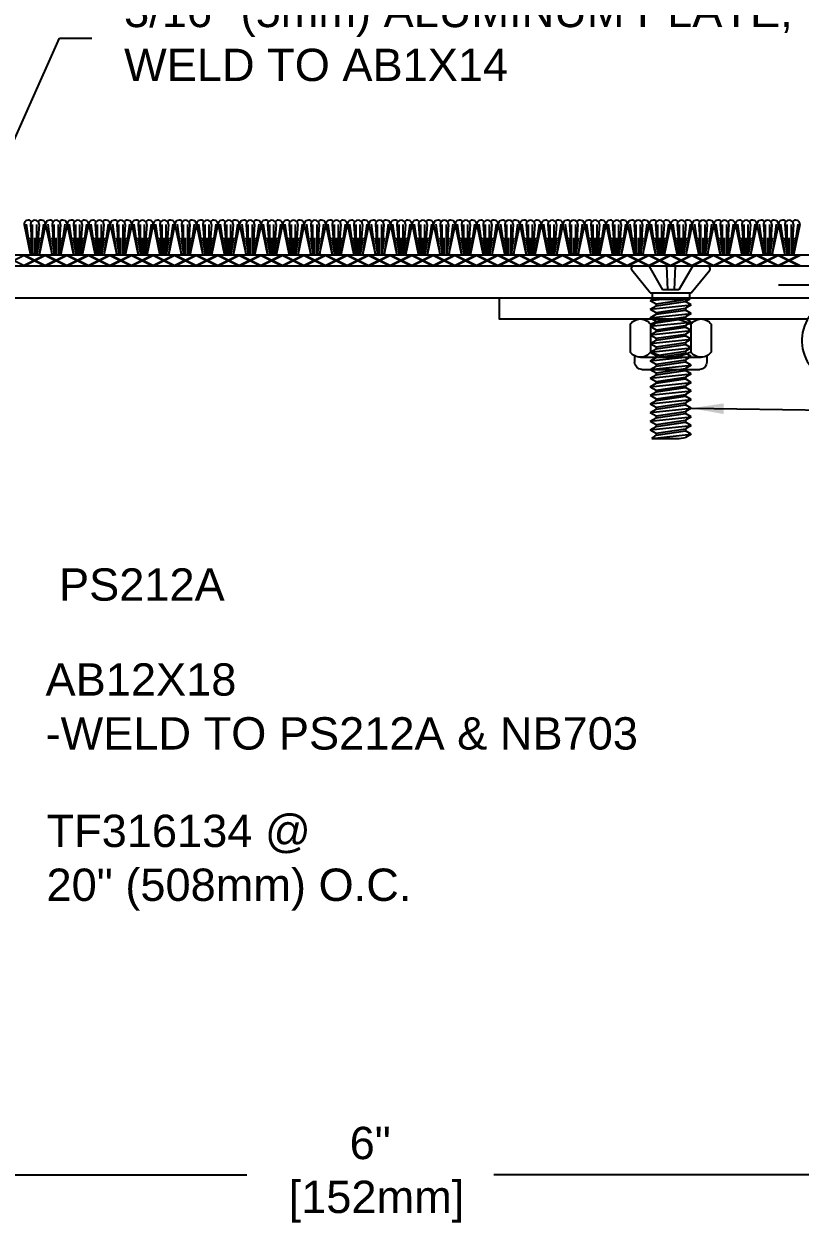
# Model space of a CAD drawing. Header units: inches. Extents: x -3.1 to 41.9, y -1.4 to 9.8.
# Drawn here: x 8.27 to 12.77, y -1.24 to 5.71 of the extents above; entities that cross this region are included whole.
import ezdxf

# ---------------------------------------------------------------- set-up
doc = ezdxf.new("R2010")
doc.units = ezdxf.units.IN
doc.header["$MEASUREMENT"] = 0
for name, color, linetype in [('Anchors', 4, 'Continuous'), ('Conditions', 1, 'Continuous'), ('Dimensions', 3, 'Continuous'), ('Metals', 7, 'Continuous'), ('Text', 2, 'Continuous')]:
    doc.layers.add(name, color=color, linetype=linetype)
doc.styles.add('ARIAL', font='arial.ttf')
doc.styles.get("Standard").update_dxf_attribs({"font": 'arial.ttf'})
doc.dimstyles.new('Arial', dxfattribs={"dimscale": 1.5, "dimtxt": 0.125, "dimasz": 0.125, "dimexe": 0.125, "dimexo": 0.125, "dimgap": 0.125, "dimtad": 0, "dimtih": 1, "dimtoh": 1, "dimdec": 4, "dimzin": 0, "dimdsep": 46, "dimlunit": 4, "dimtxsty": 'ARIAL', "dimcen": 0.125, "dimadec": 0, "dimazin": 0, "dimtfac": 1, "dimtdec": 4, "dimtofl": 0, "dimtmove": 0, "dimatfit": 3, "dimfxl": 0, "dimfrac": 2, "dimtolj": 1, "dimtzin": 0, "dimarcsym": 0})

# ---------------------------------------------------------------- blocks, each defined once
blk = doc.blocks.new('*D12')
at = {"layer": 'Defpoints', "color": 0}
for p in [(7.2656, 0), (13.2656, 0), (13.2656, -0.9653)]:
    blk.add_point(p, dxfattribs=at)
at = {"layer": 'Dimensions', "color": 0, "lineweight": -2}
for p, q in [((7.2656, -0.1875), (7.2656, -1.1528)), ((13.2656, -0.1875), (13.2656, -1.1528)), ((7.4531, -0.9653), (9.5568, -0.9653)), ((13.0781, -0.9653), (10.9888, -0.9653))]:
    blk.add_line(p, q, dxfattribs=at)
at = {"layer": 'Dimensions', "color": 0}
for points in [[(7.4531, -0.9341), (7.4531, -0.9966), (7.2656, -0.9653)], [(13.0781, -0.9341), (13.0781, -0.9966), (13.2656, -0.9653)]]:
    blk.add_solid(points, dxfattribs=at)
at = {"layer": 'Dimensions', "color": 0, "insert": (10.2728, -0.9653), "char_height": 0.1875, "attachment_point": 5, "style": 'ARIAL'}
blk.add_mtext('\\A1;6"\\P [152mm]', dxfattribs=at)
blk = doc.blocks.new('*D13')
at = {"layer": 'Defpoints', "color": 0}
for p in [(13.2656, 8.95), (2.6659, 4.4823), (13.2656, 4.4773)]:
    blk.add_point(p, dxfattribs=at)
at = {"layer": 'Dimensions', "color": 0, "lineweight": -2}
for p, q in [((2.6659, 4.6698), (2.6659, 9.1375)), ((13.2656, 4.6648), (13.2656, 9.1375)), ((2.8534, 8.95), (7.2409, 8.95)), ((13.0781, 8.95), (8.6907, 8.95))]:
    blk.add_line(p, q, dxfattribs=at)
at = {"layer": 'Dimensions', "color": 0}
for points in [[(2.8534, 8.9812), (2.8534, 8.9187), (2.6659, 8.95)], [(13.0781, 8.9812), (13.0781, 8.9187), (13.2656, 8.95)]]:
    blk.add_solid(points, dxfattribs=at)
at = {"layer": 'Dimensions', "color": 0, "insert": (7.9658, 8.95), "char_height": 0.1875, "attachment_point": 5, "style": 'ARIAL'}
blk.add_mtext('\\A1;10 5/8"\\P [269mm]', dxfattribs=at)
blk = doc.blocks.new('*D17')
at = {"layer": 'Defpoints', "color": 0}
for p in [(3.4118, 7.9042), (3.4118, 4.4773), (13.2656, 4.4773)]:
    blk.add_point(p, dxfattribs=at)
at = {"layer": 'Dimensions', "color": 0, "lineweight": -2}
for p, q in [((3.4118, 4.6648), (3.4118, 8.0917)), ((13.2656, 4.6648), (13.2656, 8.0917)), ((3.5993, 7.9042), (7.6139, 7.9042)), ((13.0781, 7.9042), (9.0636, 7.9042))]:
    blk.add_line(p, q, dxfattribs=at)
at = {"layer": 'Dimensions', "color": 0}
for points in [[(3.5993, 7.9355), (3.5993, 7.873), (3.4118, 7.9042)], [(13.0781, 7.9355), (13.0781, 7.873), (13.2656, 7.9042)]]:
    blk.add_solid(points, dxfattribs=at)
at = {"layer": 'Dimensions', "color": 0, "insert": (8.3387, 7.9042), "char_height": 0.1875, "attachment_point": 5, "style": 'ARIAL'}
blk.add_mtext('\\A1;9 7/8"\\P [250mm]', dxfattribs=at)
blk = doc.blocks.new('MCH141202')
blk.add_line((0.2275, 0.091), (0.1161, 0.0464))
for points in [[(0, 0.125), (2, 0.125), (2, 0.245), (0, 0.245)], [(-0.245, 0), (-0.245, -2), (-0.125, -2), (-0.125, -0.2107)]]:
    blk.add_lwpolyline(points)
blk.add_circle((0, 0), 0.125)
blk.add_arc((0, 0), 0.245, 90, 21.79782)
at = {"flags": 3}
for tag, p in [('MANUFACTURER', (0.09, -0.6411)), ('OPENWIDTH', (0.09, -0.9744)), ('LENGTH', (0.09, -1.3077)), ('FINISH', (0.09, -1.6411)), ('GUDENP/N', (0.09, -1.9744))]:
    blk.add_attdef(tag, p, '', height=0.2, dxfattribs=at)
blk = doc.blocks.new('F141S')
for p, q in [((-0.214, 0), (0.214, 0)), ((-0.1275, 0), (-0.0475, -0.1375)), ((-0.0247, 0), (-0.0198, -0.1375)), ((0.0247, 0), (0.0198, -0.1375)), ((0.1275, 0), (0.0475, -0.1375)), ((-0.119, -0.1554), (-0.2257, -0.0244)), ((0.119, -0.1554), (0.2257, -0.0244)), ((0.0475, -0.1375), (-0.0475, -0.1375)), ((-0.119, -0.1554), (0.119, -0.1554)), ((-0.119, -0.2), (-0.108, -0.1946)), ((-0.119, -0.2), (-0.0679, -0.1946)), ((-0.119, -0.2), (-0.085, -0.2196)), ((-0.108, -0.1554), (-0.108, -0.1946)), ((0.108, -0.1946), (-0.108, -0.1946)), ((-0.085, -0.2196), (0.085, -0.1946)), ((-0.085, -0.2304), (0.085, -0.2054)), ((0.108, -0.1946), (0.085, -0.2054)), ((0.119, -0.225), (0.085, -0.2054)), ((0.108, -0.1554), (0.108, -0.1946)), ((-0.119, -0.25), (0.119, -0.225)), ((-0.119, -0.25), (-0.085, -0.2304)), ((-0.119, -0.25), (-0.085, -0.2696)), ((-0.119, -0.3), (0.119, -0.275)), ((-0.085, -0.2196), (-0.085, -0.2304)), ((-0.085, -0.2696), (0.085, -0.2446)), ((-0.085, -0.2804), (0.085, -0.2554)), ((-0.085, -0.2696), (-0.085, -0.2804)), ((0.119, -0.225), (0.085, -0.2446)), ((0.085, -0.2446), (0.085, -0.2554)), ((0.119, -0.275), (0.085, -0.2554)), ((0.119, -0.275), (0.085, -0.2946)), ((-0.119, -0.3), (-0.085, -0.2804)), ((-0.119, -0.3), (-0.085, -0.3196)), ((-0.119, -0.35), (0.119, -0.325)), ((-0.119, -0.35), (-0.085, -0.3304)), ((-0.085, -0.3196), (0.085, -0.2946)), ((-0.085, -0.3304), (0.085, -0.3054)), ((-0.085, -0.3196), (-0.085, -0.3304)), ((-0.085, -0.3696), (0.085, -0.3446)), ((0.085, -0.2946), (0.085, -0.3054)), ((0.119, -0.325), (0.085, -0.3054)), ((0.119, -0.325), (0.085, -0.3446)), ((0.085, -0.3446), (0.085, -0.3554)), ((-0.119, -0.35), (-0.085, -0.3696)), ((-0.119, -0.4), (0.119, -0.375)), ((-0.119, -0.4), (-0.085, -0.3804)), ((-0.119, -0.4), (-0.085, -0.4196)), ((-0.085, -0.3804), (0.085, -0.3554)), ((-0.085, -0.3696), (-0.085, -0.3804)), ((-0.085, -0.4196), (0.085, -0.3946)), ((-0.085, -0.4304), (0.085, -0.4054)), ((0.119, -0.375), (0.085, -0.3554)), ((0.119, -0.375), (0.085, -0.3946)), ((0.085, -0.3946), (0.085, -0.4054)), ((0.119, -0.425), (0.085, -0.4054)), ((-0.119, -0.45), (0.119, -0.425)), ((-0.119, -0.45), (-0.085, -0.4304)), ((-0.119, -0.45), (-0.085, -0.4696)), ((-0.119, -0.5), (0.119, -0.475)), ((-0.119, -0.5), (-0.085, -0.4804)), ((-0.085, -0.4196), (-0.085, -0.4304)), ((-0.085, -0.4696), (0.085, -0.4446)), ((-0.085, -0.4804), (0.085, -0.4554)), ((-0.085, -0.4696), (-0.085, -0.4804)), ((0.119, -0.425), (0.085, -0.4446)), ((0.085, -0.4446), (0.085, -0.4554)), ((0.119, -0.475), (0.085, -0.4554)), ((0.119, -0.475), (0.085, -0.4946)), ((-0.119, -0.5), (-0.085, -0.5196)), ((-0.119, -0.55), (0.119, -0.525)), ((-0.119, -0.55), (-0.085, -0.5304)), ((-0.119, -0.55), (-0.085, -0.5696)), ((-0.085, -0.5196), (0.085, -0.4946)), ((-0.085, -0.5304), (0.085, -0.5054)), ((-0.085, -0.5196), (-0.085, -0.5304)), ((-0.085, -0.5696), (0.085, -0.5446)), ((-0.085, -0.5804), (0.085, -0.5554)), ((0.085, -0.4946), (0.085, -0.5054)), ((0.119, -0.525), (0.085, -0.5054)), ((0.119, -0.525), (0.085, -0.5446)), ((0.085, -0.5446), (0.085, -0.5554)), ((0.119, -0.575), (0.085, -0.5554)), ((-0.119, -0.6), (0.119, -0.575)), ((-0.119, -0.6), (-0.085, -0.5804)), ((-0.119, -0.6), (-0.085, -0.6196)), ((-0.119, -0.65), (0.119, -0.625)), ((-0.085, -0.5696), (-0.085, -0.5804)), ((-0.085, -0.6196), (0.085, -0.5946)), ((-0.085, -0.6304), (0.085, -0.6054)), ((-0.085, -0.6196), (-0.085, -0.6304)), ((0.119, -0.575), (0.085, -0.5946)), ((0.085, -0.5946), (0.085, -0.6054)), ((0.119, -0.625), (0.085, -0.6054)), ((0.119, -0.625), (0.085, -0.6446)), ((-0.119, -0.65), (-0.085, -0.6304)), ((-0.119, -0.65), (-0.085, -0.6696)), ((-0.119, -0.7), (0.119, -0.675)), ((-0.119, -0.7), (-0.085, -0.6804)), ((-0.085, -0.6696), (0.085, -0.6446)), ((-0.085, -0.6804), (0.085, -0.6554)), ((-0.085, -0.6696), (-0.085, -0.6804)), ((-0.085, -0.7196), (0.085, -0.6946)), ((0.085, -0.6446), (0.085, -0.6554)), ((0.119, -0.675), (0.085, -0.6554)), ((0.119, -0.675), (0.085, -0.6946)), ((0.085, -0.6946), (0.085, -0.7054)), ((-0.119, -0.7), (-0.085, -0.7196)), ((-0.119, -0.75), (0.119, -0.725)), ((-0.119, -0.75), (-0.085, -0.7304)), ((-0.119, -0.75), (-0.085, -0.7696)), ((-0.085, -0.7304), (0.085, -0.7054)), ((-0.085, -0.7196), (-0.085, -0.7304)), ((-0.085, -0.7696), (0.085, -0.7446)), ((-0.085, -0.7804), (0.085, -0.7554)), ((0.119, -0.725), (0.085, -0.7054)), ((0.119, -0.725), (0.085, -0.7446)), ((0.085, -0.7446), (0.085, -0.7554)), ((0.119, -0.775), (0.085, -0.7554)), ((-0.119, -0.8), (0.119, -0.775)), ((-0.119, -0.8), (-0.085, -0.7804)), ((-0.119, -0.8), (-0.085, -0.8196)), ((-0.119, -0.85), (0.119, -0.825)), ((-0.119, -0.85), (-0.085, -0.8304)), ((-0.085, -0.7696), (-0.085, -0.7804)), ((-0.085, -0.8196), (0.085, -0.7946)), ((-0.085, -0.8304), (0.085, -0.8054)), ((-0.085, -0.8196), (-0.085, -0.8304)), ((0.119, -0.775), (0.085, -0.7946)), ((0.085, -0.7946), (0.085, -0.8054)), ((0.119, -0.825), (0.085, -0.8054)), ((0.119, -0.825), (0.085, -0.8446)), ((-0.119, -0.85), (-0.085, -0.8696)), ((-0.119, -0.9), (0.119, -0.875)), ((-0.119, -0.9), (-0.085, -0.8804)), ((-0.119, -0.9), (-0.085, -0.9196)), ((-0.085, -0.8696), (0.085, -0.8446)), ((-0.085, -0.8804), (0.085, -0.8554)), ((-0.085, -0.8696), (-0.085, -0.8804)), ((-0.085, -0.9196), (0.085, -0.8946)), ((0.085, -0.8446), (0.085, -0.8554)), ((0.119, -0.875), (0.085, -0.8554)), ((0.119, -0.875), (0.085, -0.8946)), ((0.085, -0.8946), (0.085, -0.9054)), ((-0.119, -0.95), (0.119, -0.925)), ((-0.119, -0.95), (-0.085, -0.9304)), ((-0.119, -0.95), (-0.085, -0.9696)), ((-0.085, -0.9304), (0.085, -0.9054)), ((-0.085, -0.9196), (-0.085, -0.9304)), ((-0.085, -0.9696), (0.085, -0.9446)), ((-0.085, -0.9804), (0.085, -0.9554)), ((-0.085, -0.9696), (-0.085, -0.9804)), ((0.119, -0.925), (0.085, -0.9054)), ((0.119, -0.925), (0.085, -0.9446)), ((0.085, -0.9446), (0.085, -0.9554)), ((0.119, -0.975), (0.085, -0.9554)), ((-0.1099, -1), (0.119, -0.975)), ((-0.1099, -1), (-0.085, -0.9804)), ((-0.1099, -1), (0.0485, -1)), ((0.0485, -1), (0.085, -0.9946)), ((0.119, -0.975), (0.085, -0.9946))]:
    blk.add_line(p, q)
for centre, start, end in [((-0.214, -0.015), 90, 219.03203), ((0.214, -0.015), 320.96797, 90)]:
    blk.add_arc(centre, 0.015, start, end)
blk = doc.blocks.new('HLN14S')
for p, q in [((-0.1678, 0.292), (0.1678, 0.292)), ((-0.2096, 0.2133), (-0.2096, 0.2502)), ((-0.1759, 0.2217), (0.1759, 0.2217)), ((0.2096, 0.2133), (0.2096, 0.2502)), ((-0.2345, 0.03), (-0.2345, 0.1917)), ((-0.1173, 0.03), (-0.1173, 0.1917)), ((0.1172, 0.03), (0.1172, 0.1917)), ((0.2345, 0.03), (0.2345, 0.1917)), ((-0.1759, 0), (0.1759, 0))]:
    blk.add_line(p, q)
for centre, radius, start, end in [((-0.1678, 0.2502), 0.0418, 90, 180), ((0.1678, 0.2502), 0.0418, 0, 90), ((-0.1759, 0.1494), 0.0723, 35.77511, 144.22489), ((0, -0.0223), 0.244, 61.28133, 118.71867), ((0.1759, 0.1494), 0.0723, 35.77511, 144.22489), ((-0.1759, 0.0723), 0.0723, 215.77511, 324.22489), ((0, 0.244), 0.244, 241.28133, 298.71867), ((0.1759, 0.0723), 0.0723, 215.77511, 324.22489)]:
    blk.add_arc(centre, radius, start, end)
blk = doc.blocks.new('*U32')
for p, q in [((9, 0.0625), (0, 0.0625)), ((0, 0), (9, 0)), ((4, 0.0603), (3.942, 0.0312)), ((3.942, 0.0312), (4, 0.0022)), ((4, 0.0603), (4.058, 0.0312)), ((4.058, 0.0312), (4, 0.0022)), ((4.0045, 0.0625), (4.0625, 0.0335)), ((4.0625, 0.029), (4.0045, 0)), ((4.1205, 0.0625), (4.0625, 0.0335)), ((4.0625, 0.029), (4.1205, 0)), ((4.125, 0.0603), (4.067, 0.0312)), ((4.067, 0.0312), (4.125, 0.0022)), ((4.125, 0.0603), (4.183, 0.0312)), ((4.183, 0.0312), (4.125, 0.0022)), ((4.1295, 0.0625), (4.1875, 0.0335)), ((4.1875, 0.029), (4.1295, 0)), ((4.2455, 0.0625), (4.1875, 0.0335)), ((4.1875, 0.029), (4.2455, 0)), ((4.25, 0.0603), (4.192, 0.0312)), ((4.192, 0.0312), (4.25, 0.0022)), ((4.25, 0.0603), (4.308, 0.0312)), ((4.308, 0.0312), (4.25, 0.0022)), ((4.2545, 0.0625), (4.3125, 0.0335)), ((4.3125, 0.029), (4.2545, 0)), ((4.3705, 0.0625), (4.3125, 0.0335)), ((4.3125, 0.029), (4.3705, 0)), ((4.375, 0.0603), (4.317, 0.0312)), ((4.317, 0.0312), (4.375, 0.0022)), ((4.375, 0.0603), (4.433, 0.0312)), ((4.433, 0.0312), (4.375, 0.0022)), ((4.3795, 0.0625), (4.4375, 0.0335)), ((4.4375, 0.029), (4.3795, 0)), ((4.4955, 0.0625), (4.4375, 0.0335)), ((4.4375, 0.029), (4.4955, 0)), ((4.5, 0.0603), (4.442, 0.0312)), ((4.442, 0.0312), (4.5, 0.0022)), ((4.5, 0.0603), (4.558, 0.0312)), ((4.558, 0.0312), (4.5, 0.0022)), ((4.5045, 0.0625), (4.5625, 0.0335)), ((4.5625, 0.029), (4.5045, 0)), ((4.6205, 0.0625), (4.5625, 0.0335)), ((4.5625, 0.029), (4.6205, 0)), ((4.625, 0.0603), (4.567, 0.0312)), ((4.567, 0.0312), (4.625, 0.0022)), ((4.625, 0.0603), (4.683, 0.0312)), ((4.683, 0.0312), (4.625, 0.0022)), ((4.6295, 0.0625), (4.6875, 0.0335)), ((4.6875, 0.029), (4.6295, 0)), ((4.7455, 0.0625), (4.6875, 0.0335)), ((4.6875, 0.029), (4.7455, 0)), ((4.75, 0.0603), (4.692, 0.0312)), ((4.692, 0.0312), (4.75, 0.0022)), ((4.75, 0.0603), (4.808, 0.0312)), ((4.808, 0.0312), (4.75, 0.0022)), ((4.7545, 0.0625), (4.8125, 0.0335)), ((4.8125, 0.029), (4.7545, 0)), ((4.8705, 0.0625), (4.8125, 0.0335)), ((4.8125, 0.029), (4.8705, 0)), ((4.875, 0.0603), (4.817, 0.0312)), ((4.817, 0.0312), (4.875, 0.0022)), ((4.875, 0.0603), (4.933, 0.0312)), ((4.933, 0.0312), (4.875, 0.0022)), ((4.8795, 0.0625), (4.9375, 0.0335)), ((4.9375, 0.029), (4.8795, 0)), ((4.9955, 0.0625), (4.9375, 0.0335)), ((4.9375, 0.029), (4.9955, 0)), ((5, 0.0603), (4.942, 0.0312)), ((4.942, 0.0312), (5, 0.0022)), ((5, 0.0603), (5.058, 0.0312)), ((5.058, 0.0312), (5, 0.0022)), ((5.0045, 0.0625), (5.0625, 0.0335)), ((5.0625, 0.029), (5.0045, 0)), ((5.1205, 0.0625), (5.0625, 0.0335)), ((5.0625, 0.029), (5.1205, 0)), ((5.125, 0.0603), (5.067, 0.0312)), ((5.067, 0.0312), (5.125, 0.0022)), ((5.125, 0.0603), (5.183, 0.0312)), ((5.183, 0.0312), (5.125, 0.0022)), ((5.1295, 0.0625), (5.1875, 0.0335)), ((5.1875, 0.029), (5.1295, 0)), ((5.2455, 0.0625), (5.1875, 0.0335)), ((5.1875, 0.029), (5.2455, 0)), ((5.25, 0.0603), (5.192, 0.0312)), ((5.192, 0.0312), (5.25, 0.0022)), ((5.25, 0.0603), (5.308, 0.0312)), ((5.308, 0.0312), (5.25, 0.0022)), ((5.2545, 0.0625), (5.3125, 0.0335)), ((5.3125, 0.029), (5.2545, 0)), ((5.3705, 0.0625), (5.3125, 0.0335)), ((5.3125, 0.029), (5.3705, 0)), ((5.375, 0.0603), (5.317, 0.0312)), ((5.317, 0.0312), (5.375, 0.0022)), ((5.375, 0.0603), (5.433, 0.0312)), ((5.433, 0.0312), (5.375, 0.0022)), ((5.3795, 0.0625), (5.4375, 0.0335)), ((5.4375, 0.029), (5.3795, 0)), ((5.4955, 0.0625), (5.4375, 0.0335)), ((5.4375, 0.029), (5.4955, 0)), ((5.5, 0.0603), (5.442, 0.0312)), ((5.442, 0.0312), (5.5, 0.0022)), ((5.5, 0.0603), (5.558, 0.0312)), ((5.558, 0.0312), (5.5, 0.0022)), ((5.5045, 0.0625), (5.5625, 0.0335)), ((5.5625, 0.029), (5.5045, 0)), ((5.6205, 0.0625), (5.5625, 0.0335)), ((5.5625, 0.029), (5.6205, 0)), ((5.625, 0.0603), (5.567, 0.0312)), ((5.567, 0.0312), (5.625, 0.0022)), ((5.625, 0.0603), (5.683, 0.0312)), ((5.683, 0.0312), (5.625, 0.0022)), ((5.6295, 0.0625), (5.6875, 0.0335)), ((5.6875, 0.029), (5.6295, 0)), ((5.7455, 0.0625), (5.6875, 0.0335)), ((5.6875, 0.029), (5.7455, 0)), ((5.75, 0.0603), (5.692, 0.0312)), ((5.692, 0.0312), (5.75, 0.0022)), ((5.75, 0.0603), (5.808, 0.0312)), ((5.808, 0.0312), (5.75, 0.0022)), ((5.7545, 0.0625), (5.8125, 0.0335)), ((5.8125, 0.029), (5.7545, 0)), ((5.8705, 0.0625), (5.8125, 0.0335)), ((5.8125, 0.029), (5.8705, 0)), ((5.875, 0.0603), (5.817, 0.0312)), ((5.817, 0.0312), (5.875, 0.0022)), ((5.875, 0.0603), (5.933, 0.0312)), ((5.933, 0.0312), (5.875, 0.0022)), ((5.8795, 0.0625), (5.9375, 0.0335)), ((5.9375, 0.029), (5.8795, 0)), ((5.9955, 0.0625), (5.9375, 0.0335)), ((5.9375, 0.029), (5.9955, 0)), ((6, 0.0603), (5.942, 0.0312)), ((5.942, 0.0312), (6, 0.0022)), ((6, 0.0603), (6.058, 0.0312)), ((6.058, 0.0312), (6, 0.0022)), ((6.0045, 0.0625), (6.0625, 0.0335)), ((6.0625, 0.029), (6.0045, 0)), ((6.1205, 0.0625), (6.0625, 0.0335)), ((6.0625, 0.029), (6.1205, 0)), ((6.125, 0.0603), (6.067, 0.0312)), ((6.067, 0.0312), (6.125, 0.0022)), ((6.125, 0.0603), (6.183, 0.0312)), ((6.183, 0.0312), (6.125, 0.0022)), ((6.1295, 0.0625), (6.1875, 0.0335)), ((6.1875, 0.029), (6.1295, 0)), ((6.2455, 0.0625), (6.1875, 0.0335)), ((6.1875, 0.029), (6.2455, 0)), ((6.25, 0.0603), (6.192, 0.0312)), ((6.192, 0.0312), (6.25, 0.0022)), ((6.25, 0.0603), (6.308, 0.0312)), ((6.308, 0.0312), (6.25, 0.0022)), ((6.2545, 0.0625), (6.3125, 0.0335)), ((6.3125, 0.029), (6.2545, 0)), ((6.3705, 0.0625), (6.3125, 0.0335)), ((6.3125, 0.029), (6.3705, 0)), ((6.375, 0.0603), (6.317, 0.0312)), ((6.317, 0.0312), (6.375, 0.0022)), ((6.375, 0.0603), (6.433, 0.0312)), ((6.433, 0.0312), (6.375, 0.0022)), ((6.3795, 0.0625), (6.4375, 0.0335)), ((6.4375, 0.029), (6.3795, 0)), ((6.4955, 0.0625), (6.4375, 0.0335)), ((6.4375, 0.029), (6.4955, 0)), ((6.5, 0.0603), (6.442, 0.0312)), ((6.442, 0.0312), (6.5, 0.0022)), ((6.5, 0.0603), (6.558, 0.0312)), ((6.558, 0.0312), (6.5, 0.0022)), ((6.5045, 0.0625), (6.5625, 0.0335)), ((6.5625, 0.029), (6.5045, 0)), ((6.6205, 0.0625), (6.5625, 0.0335)), ((6.5625, 0.029), (6.6205, 0)), ((6.625, 0.0603), (6.567, 0.0312)), ((6.567, 0.0312), (6.625, 0.0022)), ((6.625, 0.0603), (6.683, 0.0312)), ((6.683, 0.0312), (6.625, 0.0022)), ((6.6295, 0.0625), (6.6875, 0.0335)), ((6.6875, 0.029), (6.6295, 0)), ((6.7455, 0.0625), (6.6875, 0.0335)), ((6.6875, 0.029), (6.7455, 0)), ((6.75, 0.0603), (6.692, 0.0312)), ((6.692, 0.0312), (6.75, 0.0022)), ((6.75, 0.0603), (6.808, 0.0312)), ((6.808, 0.0312), (6.75, 0.0022)), ((6.7545, 0.0625), (6.8125, 0.0335)), ((6.8125, 0.029), (6.7545, 0)), ((6.8705, 0.0625), (6.8125, 0.0335)), ((6.8125, 0.029), (6.8705, 0)), ((6.875, 0.0603), (6.817, 0.0312)), ((6.817, 0.0312), (6.875, 0.0022)), ((6.875, 0.0603), (6.933, 0.0312)), ((6.933, 0.0312), (6.875, 0.0022)), ((6.8795, 0.0625), (6.9375, 0.0335)), ((6.9375, 0.029), (6.8795, 0)), ((6.9955, 0.0625), (6.9375, 0.0335)), ((6.9375, 0.029), (6.9955, 0)), ((7, 0.0603), (6.942, 0.0312)), ((6.942, 0.0312), (7, 0.0022)), ((7, 0.0603), (7.058, 0.0312)), ((7.058, 0.0312), (7, 0.0022)), ((7.0045, 0.0625), (7.0625, 0.0335)), ((7.0625, 0.029), (7.0045, 0)), ((7.1205, 0.0625), (7.0625, 0.0335)), ((7.0625, 0.029), (7.1205, 0)), ((7.125, 0.0603), (7.067, 0.0312)), ((7.067, 0.0312), (7.125, 0.0022)), ((7.125, 0.0603), (7.183, 0.0312)), ((7.183, 0.0312), (7.125, 0.0022)), ((7.1295, 0.0625), (7.1875, 0.0335)), ((7.1875, 0.029), (7.1295, 0)), ((7.2455, 0.0625), (7.1875, 0.0335)), ((7.1875, 0.029), (7.2455, 0)), ((7.25, 0.0603), (7.192, 0.0312)), ((7.192, 0.0312), (7.25, 0.0022)), ((7.25, 0.0603), (7.308, 0.0312)), ((7.308, 0.0312), (7.25, 0.0022)), ((7.2545, 0.0625), (7.3125, 0.0335)), ((7.3125, 0.029), (7.2545, 0)), ((7.3705, 0.0625), (7.3125, 0.0335)), ((7.3125, 0.029), (7.3705, 0)), ((7.375, 0.0603), (7.317, 0.0312)), ((7.317, 0.0312), (7.375, 0.0022)), ((7.375, 0.0603), (7.433, 0.0312)), ((7.433, 0.0312), (7.375, 0.0022)), ((7.3795, 0.0625), (7.4375, 0.0335)), ((7.4375, 0.029), (7.3795, 0)), ((7.4955, 0.0625), (7.4375, 0.0335)), ((7.4375, 0.029), (7.4955, 0)), ((7.5, 0.0603), (7.442, 0.0312)), ((7.442, 0.0312), (7.5, 0.0022)), ((7.5, 0.0603), (7.558, 0.0312)), ((7.558, 0.0312), (7.5, 0.0022)), ((7.5045, 0.0625), (7.5625, 0.0335)), ((7.5625, 0.029), (7.5045, 0)), ((7.6205, 0.0625), (7.5625, 0.0335)), ((7.5625, 0.029), (7.6205, 0)), ((7.625, 0.0603), (7.567, 0.0312)), ((7.567, 0.0312), (7.625, 0.0022)), ((7.625, 0.0603), (7.683, 0.0312)), ((7.683, 0.0312), (7.625, 0.0022)), ((7.6295, 0.0625), (7.6875, 0.0335)), ((7.6875, 0.029), (7.6295, 0)), ((7.7455, 0.0625), (7.6875, 0.0335)), ((7.6875, 0.029), (7.7455, 0)), ((7.75, 0.0603), (7.692, 0.0312)), ((7.692, 0.0312), (7.75, 0.0022)), ((7.75, 0.0603), (7.808, 0.0312)), ((7.808, 0.0312), (7.75, 0.0022)), ((7.7545, 0.0625), (7.8125, 0.0335)), ((7.8125, 0.029), (7.7545, 0)), ((7.8705, 0.0625), (7.8125, 0.0335)), ((7.8125, 0.029), (7.8705, 0)), ((7.875, 0.0603), (7.817, 0.0312)), ((7.817, 0.0312), (7.875, 0.0022)), ((7.875, 0.0603), (7.933, 0.0312)), ((7.933, 0.0312), (7.875, 0.0022)), ((7.8795, 0.0625), (7.9375, 0.0335)), ((7.9375, 0.029), (7.8795, 0)), ((7.9955, 0.0625), (7.9375, 0.0335)), ((7.9375, 0.029), (7.9955, 0)), ((8, 0.0603), (7.942, 0.0312)), ((7.942, 0.0312), (8, 0.0022)), ((8, 0.0603), (8.058, 0.0312)), ((8.058, 0.0312), (8, 0.0022)), ((8.0045, 0.0625), (8.0625, 0.0335)), ((8.0625, 0.029), (8.0045, 0)), ((8.1205, 0.0625), (8.0625, 0.0335)), ((8.0625, 0.029), (8.1205, 0)), ((8.125, 0.0603), (8.067, 0.0312)), ((8.067, 0.0312), (8.125, 0.0022)), ((8.125, 0.0603), (8.183, 0.0312)), ((8.183, 0.0312), (8.125, 0.0022)), ((8.1295, 0.0625), (8.1875, 0.0335)), ((8.1875, 0.029), (8.1295, 0)), ((8.2455, 0.0625), (8.1875, 0.0335)), ((8.1875, 0.029), (8.2455, 0)), ((8.25, 0.0603), (8.192, 0.0312)), ((8.192, 0.0312), (8.25, 0.0022)), ((8.25, 0.0603), (8.308, 0.0312)), ((8.308, 0.0312), (8.25, 0.0022)), ((8.2545, 0.0625), (8.3125, 0.0335)), ((8.3125, 0.029), (8.2545, 0)), ((8.3705, 0.0625), (8.3125, 0.0335)), ((8.3125, 0.029), (8.3705, 0)), ((8.375, 0.0603), (8.317, 0.0312)), ((8.317, 0.0312), (8.375, 0.0022)), ((8.375, 0.0603), (8.433, 0.0312)), ((8.433, 0.0312), (8.375, 0.0022)), ((8.3795, 0.0625), (8.4375, 0.0335)), ((8.4375, 0.029), (8.3795, 0)), ((8.4955, 0.0625), (8.4375, 0.0335)), ((8.4375, 0.029), (8.4955, 0)), ((8.5, 0.0603), (8.442, 0.0312)), ((8.442, 0.0312), (8.5, 0.0022))]:
    blk.add_line(p, q)
for points in [[(3.9999, 0.2412), (4.0373, 0.0625)], [(4.0119, 0.243), (4.0369, 0.0642)], [(4.0374, 0.2412), (4.0499, 0.0625)], [(4.0499, 0.0625), (4.0499, 0.2412)], [(4.0742, 0.0625), (4.0742, 0.2412)], [(4.0867, 0.2412), (4.0742, 0.0625)], [(4.1242, 0.2412), (4.0868, 0.0625)], [(4.1122, 0.243), (4.0872, 0.0642)], [(4.1249, 0.2412), (4.1623, 0.0625)], [(4.1369, 0.243), (4.1619, 0.0642)], [(4.1624, 0.2412), (4.1749, 0.0625)], [(4.1749, 0.0625), (4.1749, 0.2412)], [(4.1992, 0.0625), (4.1992, 0.2412)], [(4.2117, 0.2412), (4.1992, 0.0625)], [(4.2492, 0.2412), (4.2118, 0.0625)], [(4.2372, 0.243), (4.2122, 0.0642)], [(4.2499, 0.2412), (4.2873, 0.0625)], [(4.2619, 0.243), (4.2869, 0.0642)], [(4.2874, 0.2412), (4.2999, 0.0625)], [(4.2999, 0.0625), (4.2999, 0.2412)], [(4.3242, 0.0625), (4.3242, 0.2412)], [(4.3367, 0.2412), (4.3242, 0.0625)], [(4.3742, 0.2412), (4.3368, 0.0625)], [(4.3622, 0.243), (4.3372, 0.0642)], [(4.3749, 0.2412), (4.4123, 0.0625)], [(4.3869, 0.243), (4.4119, 0.0642)], [(4.4124, 0.2412), (4.4249, 0.0625)], [(4.4249, 0.0625), (4.4249, 0.2412)], [(4.4492, 0.0625), (4.4492, 0.2412)], [(4.4617, 0.2412), (4.4492, 0.0625)], [(4.4992, 0.2412), (4.4618, 0.0625)], [(4.4872, 0.243), (4.4622, 0.0642)], [(4.4999, 0.2412), (4.5373, 0.0625)], [(4.5119, 0.243), (4.5369, 0.0642)], [(4.5374, 0.2412), (4.5499, 0.0625)], [(4.5499, 0.0625), (4.5499, 0.2412)], [(4.5742, 0.0625), (4.5742, 0.2412)], [(4.5867, 0.2412), (4.5742, 0.0625)], [(4.6242, 0.2412), (4.5868, 0.0625)], [(4.6122, 0.243), (4.5872, 0.0642)], [(4.6249, 0.2412), (4.6623, 0.0625)], [(4.6369, 0.243), (4.6619, 0.0642)], [(4.6624, 0.2412), (4.6749, 0.0625)], [(4.6749, 0.0625), (4.6749, 0.2412)], [(4.6992, 0.0625), (4.6992, 0.2412)], [(4.7117, 0.2412), (4.6992, 0.0625)], [(4.7492, 0.2412), (4.7118, 0.0625)], [(4.7372, 0.243), (4.7122, 0.0642)], [(4.7499, 0.2412), (4.7873, 0.0625)], [(4.7619, 0.243), (4.7869, 0.0642)], [(4.7874, 0.2412), (4.7999, 0.0625)], [(4.7999, 0.0625), (4.7999, 0.2412)], [(4.8242, 0.0625), (4.8242, 0.2412)], [(4.8367, 0.2412), (4.8242, 0.0625)], [(4.8742, 0.2412), (4.8368, 0.0625)], [(4.8622, 0.243), (4.8372, 0.0642)], [(4.8749, 0.2412), (4.9123, 0.0625)], [(4.8869, 0.243), (4.9119, 0.0642)], [(4.9124, 0.2412), (4.9249, 0.0625)], [(4.9249, 0.0625), (4.9249, 0.2412)], [(4.9492, 0.0625), (4.9492, 0.2412)], [(4.9617, 0.2412), (4.9492, 0.0625)], [(4.9992, 0.2412), (4.9618, 0.0625)], [(4.9872, 0.243), (4.9622, 0.0642)], [(4.9999, 0.2412), (5.0373, 0.0625)], [(5.0119, 0.243), (5.0369, 0.0642)], [(5.0374, 0.2412), (5.0499, 0.0625)], [(5.0499, 0.0625), (5.0499, 0.2412)], [(5.0742, 0.0625), (5.0742, 0.2412)], [(5.0867, 0.2412), (5.0742, 0.0625)], [(5.1242, 0.2412), (5.0868, 0.0625)], [(5.1122, 0.243), (5.0872, 0.0642)], [(5.1249, 0.2412), (5.1623, 0.0625)], [(5.1369, 0.243), (5.1619, 0.0642)], [(5.1624, 0.2412), (5.1749, 0.0625)], [(5.1749, 0.0625), (5.1749, 0.2412)], [(5.1992, 0.0625), (5.1992, 0.2412)], [(5.2117, 0.2412), (5.1992, 0.0625)], [(5.2492, 0.2412), (5.2118, 0.0625)], [(5.2372, 0.243), (5.2122, 0.0642)], [(5.2499, 0.2412), (5.2873, 0.0625)], [(5.2619, 0.243), (5.2869, 0.0642)], [(5.2874, 0.2412), (5.2999, 0.0625)], [(5.2999, 0.0625), (5.2999, 0.2412)], [(5.3242, 0.0625), (5.3242, 0.2412)], [(5.3367, 0.2412), (5.3242, 0.0625)], [(5.3742, 0.2412), (5.3368, 0.0625)], [(5.3622, 0.243), (5.3372, 0.0642)], [(5.3749, 0.2412), (5.4123, 0.0625)], [(5.3869, 0.243), (5.4119, 0.0642)], [(5.4124, 0.2412), (5.4249, 0.0625)], [(5.4249, 0.0625), (5.4249, 0.2412)], [(5.4492, 0.0625), (5.4492, 0.2412)], [(5.4617, 0.2412), (5.4492, 0.0625)], [(5.4992, 0.2412), (5.4618, 0.0625)], [(5.4872, 0.243), (5.4622, 0.0642)], [(5.4999, 0.2412), (5.5373, 0.0625)], [(5.5119, 0.243), (5.5369, 0.0642)], [(5.5374, 0.2412), (5.5499, 0.0625)], [(5.5499, 0.0625), (5.5499, 0.2412)], [(5.5742, 0.0625), (5.5742, 0.2412)], [(5.5867, 0.2412), (5.5742, 0.0625)], [(5.6242, 0.2412), (5.5868, 0.0625)], [(5.6122, 0.243), (5.5872, 0.0642)], [(5.6249, 0.2412), (5.6623, 0.0625)], [(5.6369, 0.243), (5.6619, 0.0642)], [(5.6624, 0.2412), (5.6749, 0.0625)], [(5.6749, 0.0625), (5.6749, 0.2412)], [(5.6992, 0.0625), (5.6992, 0.2412)], [(5.7117, 0.2412), (5.6992, 0.0625)], [(5.7492, 0.2412), (5.7118, 0.0625)], [(5.7372, 0.243), (5.7122, 0.0642)], [(5.7499, 0.2412), (5.7873, 0.0625)], [(5.7619, 0.243), (5.7869, 0.0642)], [(5.7874, 0.2412), (5.7999, 0.0625)], [(5.7999, 0.0625), (5.7999, 0.2412)], [(5.8242, 0.0625), (5.8242, 0.2412)], [(5.8367, 0.2412), (5.8242, 0.0625)], [(5.8742, 0.2412), (5.8368, 0.0625)], [(5.8622, 0.243), (5.8372, 0.0642)], [(5.8749, 0.2412), (5.9123, 0.0625)], [(5.8869, 0.243), (5.9119, 0.0642)], [(5.9124, 0.2412), (5.9249, 0.0625)], [(5.9249, 0.0625), (5.9249, 0.2412)], [(5.9492, 0.0625), (5.9492, 0.2412)], [(5.9617, 0.2412), (5.9492, 0.0625)], [(5.9992, 0.2412), (5.9618, 0.0625)], [(5.9872, 0.243), (5.9622, 0.0642)], [(5.9999, 0.2412), (6.0373, 0.0625)], [(6.0119, 0.243), (6.0369, 0.0642)], [(6.0374, 0.2412), (6.0499, 0.0625)], [(6.0499, 0.0625), (6.0499, 0.2412)], [(6.0742, 0.0625), (6.0742, 0.2412)], [(6.0867, 0.2412), (6.0742, 0.0625)], [(6.1242, 0.2412), (6.0868, 0.0625)], [(6.1122, 0.243), (6.0872, 0.0642)], [(6.1249, 0.2412), (6.1623, 0.0625)], [(6.1369, 0.243), (6.1619, 0.0642)], [(6.1624, 0.2412), (6.1749, 0.0625)], [(6.1749, 0.0625), (6.1749, 0.2412)], [(6.1992, 0.0625), (6.1992, 0.2412)], [(6.2117, 0.2412), (6.1992, 0.0625)], [(6.2492, 0.2412), (6.2118, 0.0625)], [(6.2372, 0.243), (6.2122, 0.0642)], [(6.2499, 0.2412), (6.2873, 0.0625)], [(6.2619, 0.243), (6.2869, 0.0642)], [(6.2874, 0.2412), (6.2999, 0.0625)], [(6.2999, 0.0625), (6.2999, 0.2412)], [(6.3242, 0.0625), (6.3242, 0.2412)], [(6.3367, 0.2412), (6.3242, 0.0625)], [(6.3742, 0.2412), (6.3368, 0.0625)], [(6.3622, 0.243), (6.3372, 0.0642)], [(6.3749, 0.2412), (6.4123, 0.0625)], [(6.3869, 0.243), (6.4119, 0.0642)], [(6.4124, 0.2412), (6.4249, 0.0625)], [(6.4249, 0.0625), (6.4249, 0.2412)], [(6.4492, 0.0625), (6.4492, 0.2412)], [(6.4617, 0.2412), (6.4492, 0.0625)], [(6.4992, 0.2412), (6.4618, 0.0625)], [(6.4872, 0.243), (6.4622, 0.0642)], [(6.4999, 0.2412), (6.5373, 0.0625)], [(6.5119, 0.243), (6.5369, 0.0642)], [(6.5374, 0.2412), (6.5499, 0.0625)], [(6.5499, 0.0625), (6.5499, 0.2412)], [(6.5742, 0.0625), (6.5742, 0.2412)], [(6.5867, 0.2412), (6.5742, 0.0625)], [(6.6242, 0.2412), (6.5868, 0.0625)], [(6.6122, 0.243), (6.5872, 0.0642)], [(6.6249, 0.2412), (6.6623, 0.0625)], [(6.6369, 0.243), (6.6619, 0.0642)], [(6.6624, 0.2412), (6.6749, 0.0625)], [(6.6749, 0.0625), (6.6749, 0.2412)], [(6.6992, 0.0625), (6.6992, 0.2412)], [(6.7117, 0.2412), (6.6992, 0.0625)], [(6.7492, 0.2412), (6.7118, 0.0625)], [(6.7372, 0.243), (6.7122, 0.0642)], [(6.7499, 0.2412), (6.7873, 0.0625)], [(6.7619, 0.243), (6.7869, 0.0642)], [(6.7874, 0.2412), (6.7999, 0.0625)], [(6.7999, 0.0625), (6.7999, 0.2412)], [(6.8242, 0.0625), (6.8242, 0.2412)], [(6.8367, 0.2412), (6.8242, 0.0625)], [(6.8742, 0.2412), (6.8368, 0.0625)], [(6.8622, 0.243), (6.8372, 0.0642)], [(6.8749, 0.2412), (6.9123, 0.0625)], [(6.8869, 0.243), (6.9119, 0.0642)], [(6.9124, 0.2412), (6.9249, 0.0625)], [(6.9249, 0.0625), (6.9249, 0.2412)], [(6.9492, 0.0625), (6.9492, 0.2412)], [(6.9617, 0.2412), (6.9492, 0.0625)], [(6.9992, 0.2412), (6.9618, 0.0625)], [(6.9872, 0.243), (6.9622, 0.0642)], [(6.9999, 0.2412), (7.0373, 0.0625)], [(7.0119, 0.243), (7.0369, 0.0642)], [(7.0374, 0.2412), (7.0499, 0.0625)], [(7.0499, 0.0625), (7.0499, 0.2412)], [(7.0742, 0.0625), (7.0742, 0.2412)], [(7.0867, 0.2412), (7.0742, 0.0625)], [(7.1242, 0.2412), (7.0868, 0.0625)], [(7.1122, 0.243), (7.0872, 0.0642)], [(7.1249, 0.2412), (7.1623, 0.0625)], [(7.1369, 0.243), (7.1619, 0.0642)], [(7.1624, 0.2412), (7.1749, 0.0625)], [(7.1749, 0.0625), (7.1749, 0.2412)], [(7.1992, 0.0625), (7.1992, 0.2412)], [(7.2117, 0.2412), (7.1992, 0.0625)], [(7.2492, 0.2412), (7.2118, 0.0625)], [(7.2372, 0.243), (7.2122, 0.0642)], [(7.2499, 0.2412), (7.2873, 0.0625)], [(7.2619, 0.243), (7.2869, 0.0642)], [(7.2874, 0.2412), (7.2999, 0.0625)], [(7.2999, 0.0625), (7.2999, 0.2412)], [(7.3242, 0.0625), (7.3242, 0.2412)], [(7.3367, 0.2412), (7.3242, 0.0625)], [(7.3742, 0.2412), (7.3368, 0.0625)], [(7.3622, 0.243), (7.3372, 0.0642)], [(7.3749, 0.2412), (7.4123, 0.0625)], [(7.3869, 0.243), (7.4119, 0.0642)], [(7.4124, 0.2412), (7.4249, 0.0625)], [(7.4249, 0.0625), (7.4249, 0.2412)], [(7.4492, 0.0625), (7.4492, 0.2412)], [(7.4617, 0.2412), (7.4492, 0.0625)], [(7.4992, 0.2412), (7.4618, 0.0625)], [(7.4872, 0.243), (7.4622, 0.0642)], [(7.4999, 0.2412), (7.5373, 0.0625)], [(7.5119, 0.243), (7.5369, 0.0642)], [(7.5374, 0.2412), (7.5499, 0.0625)], [(7.5499, 0.0625), (7.5499, 0.2412)], [(7.5742, 0.0625), (7.5742, 0.2412)], [(7.5867, 0.2412), (7.5742, 0.0625)], [(7.6242, 0.2412), (7.5868, 0.0625)], [(7.6122, 0.243), (7.5872, 0.0642)], [(7.6249, 0.2412), (7.6623, 0.0625)], [(7.6369, 0.243), (7.6619, 0.0642)], [(7.6624, 0.2412), (7.6749, 0.0625)], [(7.6749, 0.0625), (7.6749, 0.2412)], [(7.6992, 0.0625), (7.6992, 0.2412)], [(7.7117, 0.2412), (7.6992, 0.0625)], [(7.7492, 0.2412), (7.7118, 0.0625)], [(7.7372, 0.243), (7.7122, 0.0642)], [(7.7499, 0.2412), (7.7873, 0.0625)], [(7.7619, 0.243), (7.7869, 0.0642)], [(7.7874, 0.2412), (7.7999, 0.0625)], [(7.7999, 0.0625), (7.7999, 0.2412)], [(7.8242, 0.0625), (7.8242, 0.2412)], [(7.8367, 0.2412), (7.8242, 0.0625)], [(7.8742, 0.2412), (7.8368, 0.0625)], [(7.8622, 0.243), (7.8372, 0.0642)], [(7.8749, 0.2412), (7.9123, 0.0625)], [(7.8869, 0.243), (7.9119, 0.0642)], [(7.9124, 0.2412), (7.9249, 0.0625)], [(7.9249, 0.0625), (7.9249, 0.2412)], [(7.9492, 0.0625), (7.9492, 0.2412)], [(7.9617, 0.2412), (7.9492, 0.0625)], [(7.9992, 0.2412), (7.9618, 0.0625)], [(7.9872, 0.243), (7.9622, 0.0642)], [(7.9999, 0.2412), (8.0373, 0.0625)], [(8.0119, 0.243), (8.0369, 0.0642)], [(8.0374, 0.2412), (8.0499, 0.0625)], [(8.0499, 0.0625), (8.0499, 0.2412)], [(8.0742, 0.0625), (8.0742, 0.2412)], [(8.0867, 0.2412), (8.0742, 0.0625)], [(8.1242, 0.2412), (8.0868, 0.0625)], [(8.1122, 0.243), (8.0872, 0.0642)], [(8.1249, 0.2412), (8.1623, 0.0625)], [(8.1369, 0.243), (8.1619, 0.0642)], [(8.1624, 0.2412), (8.1749, 0.0625)], [(8.1749, 0.0625), (8.1749, 0.2412)], [(8.1992, 0.0625), (8.1992, 0.2412)], [(8.2117, 0.2412), (8.1992, 0.0625)], [(8.2492, 0.2412), (8.2118, 0.0625)], [(8.2372, 0.243), (8.2122, 0.0642)], [(8.2499, 0.2412), (8.2873, 0.0625)], [(8.2619, 0.243), (8.2869, 0.0642)], [(8.2874, 0.2412), (8.2999, 0.0625)], [(8.2999, 0.0625), (8.2999, 0.2412)], [(8.3242, 0.0625), (8.3242, 0.2412)], [(8.3367, 0.2412), (8.3242, 0.0625)], [(8.3742, 0.2412), (8.3368, 0.0625)], [(8.3622, 0.243), (8.3372, 0.0642)], [(8.3749, 0.2412), (8.4123, 0.0625)], [(8.3869, 0.243), (8.4119, 0.0642)], [(8.4124, 0.2412), (8.4249, 0.0625)], [(8.4249, 0.0625), (8.4249, 0.2412)], [(8.4492, 0.0625), (8.4492, 0.2412)], [(8.4617, 0.2412), (8.4492, 0.0625)], [(8.4992, 0.2412), (8.4618, 0.0625)], [(8.4872, 0.243), (8.4622, 0.0642)], [(4.0352, 0.1625), (4.0495, 0.0625)], [(4.062, 0.0625), (4.062, 0.1625)], [(4.0889, 0.1625), (4.0746, 0.0625)], [(4.1602, 0.1625), (4.1745, 0.0625)], [(4.187, 0.0625), (4.187, 0.1625)], [(4.2139, 0.1625), (4.1996, 0.0625)], [(4.2852, 0.1625), (4.2995, 0.0625)], [(4.312, 0.0625), (4.312, 0.1625)], [(4.3389, 0.1625), (4.3246, 0.0625)], [(4.4102, 0.1625), (4.4245, 0.0625)], [(4.437, 0.0625), (4.437, 0.1625)], [(4.4639, 0.1625), (4.4496, 0.0625)], [(4.5352, 0.1625), (4.5495, 0.0625)], [(4.562, 0.0625), (4.562, 0.1625)], [(4.5889, 0.1625), (4.5746, 0.0625)], [(4.6602, 0.1625), (4.6745, 0.0625)], [(4.687, 0.0625), (4.687, 0.1625)], [(4.7139, 0.1625), (4.6996, 0.0625)], [(4.7852, 0.1625), (4.7995, 0.0625)], [(4.812, 0.0625), (4.812, 0.1625)], [(4.8389, 0.1625), (4.8246, 0.0625)], [(4.9102, 0.1625), (4.9245, 0.0625)], [(4.937, 0.0625), (4.937, 0.1625)], [(4.9639, 0.1625), (4.9496, 0.0625)], [(5.0352, 0.1625), (5.0495, 0.0625)], [(5.062, 0.0625), (5.062, 0.1625)], [(5.0889, 0.1625), (5.0746, 0.0625)], [(5.1602, 0.1625), (5.1745, 0.0625)], [(5.187, 0.0625), (5.187, 0.1625)], [(5.2139, 0.1625), (5.1996, 0.0625)], [(5.2852, 0.1625), (5.2995, 0.0625)], [(5.312, 0.0625), (5.312, 0.1625)], [(5.3389, 0.1625), (5.3246, 0.0625)], [(5.4102, 0.1625), (5.4245, 0.0625)], [(5.437, 0.0625), (5.437, 0.1625)], [(5.4639, 0.1625), (5.4496, 0.0625)], [(5.5352, 0.1625), (5.5495, 0.0625)], [(5.562, 0.0625), (5.562, 0.1625)], [(5.5889, 0.1625), (5.5746, 0.0625)], [(5.6602, 0.1625), (5.6745, 0.0625)], [(5.687, 0.0625), (5.687, 0.1625)], [(5.7139, 0.1625), (5.6996, 0.0625)], [(5.7852, 0.1625), (5.7995, 0.0625)], [(5.812, 0.0625), (5.812, 0.1625)], [(5.8389, 0.1625), (5.8246, 0.0625)], [(5.9102, 0.1625), (5.9245, 0.0625)], [(5.937, 0.0625), (5.937, 0.1625)], [(5.9639, 0.1625), (5.9496, 0.0625)], [(6.0352, 0.1625), (6.0495, 0.0625)], [(6.062, 0.0625), (6.062, 0.1625)], [(6.0889, 0.1625), (6.0746, 0.0625)], [(6.1602, 0.1625), (6.1745, 0.0625)], [(6.187, 0.0625), (6.187, 0.1625)], [(6.2139, 0.1625), (6.1996, 0.0625)], [(6.2852, 0.1625), (6.2995, 0.0625)], [(6.312, 0.0625), (6.312, 0.1625)], [(6.3389, 0.1625), (6.3246, 0.0625)], [(6.4102, 0.1625), (6.4245, 0.0625)], [(6.437, 0.0625), (6.437, 0.1625)], [(6.4639, 0.1625), (6.4496, 0.0625)], [(6.5352, 0.1625), (6.5495, 0.0625)], [(6.562, 0.0625), (6.562, 0.1625)], [(6.5889, 0.1625), (6.5746, 0.0625)], [(6.6602, 0.1625), (6.6745, 0.0625)], [(6.687, 0.0625), (6.687, 0.1625)], [(6.7139, 0.1625), (6.6996, 0.0625)], [(6.7852, 0.1625), (6.7995, 0.0625)], [(6.812, 0.0625), (6.812, 0.1625)], [(6.8389, 0.1625), (6.8246, 0.0625)], [(6.9102, 0.1625), (6.9245, 0.0625)], [(6.937, 0.0625), (6.937, 0.1625)], [(6.9639, 0.1625), (6.9496, 0.0625)], [(7.0352, 0.1625), (7.0495, 0.0625)], [(7.062, 0.0625), (7.062, 0.1625)], [(7.0889, 0.1625), (7.0746, 0.0625)], [(7.1602, 0.1625), (7.1745, 0.0625)], [(7.187, 0.0625), (7.187, 0.1625)], [(7.2139, 0.1625), (7.1996, 0.0625)], [(7.2852, 0.1625), (7.2995, 0.0625)], [(7.312, 0.0625), (7.312, 0.1625)], [(7.3389, 0.1625), (7.3246, 0.0625)], [(7.4102, 0.1625), (7.4245, 0.0625)], [(7.437, 0.0625), (7.437, 0.1625)], [(7.4639, 0.1625), (7.4496, 0.0625)], [(7.5352, 0.1625), (7.5495, 0.0625)], [(7.562, 0.0625), (7.562, 0.1625)], [(7.5889, 0.1625), (7.5746, 0.0625)], [(7.6602, 0.1625), (7.6745, 0.0625)], [(7.687, 0.0625), (7.687, 0.1625)], [(7.7139, 0.1625), (7.6996, 0.0625)], [(7.7852, 0.1625), (7.7995, 0.0625)], [(7.812, 0.0625), (7.812, 0.1625)], [(7.8389, 0.1625), (7.8246, 0.0625)], [(7.9102, 0.1625), (7.9245, 0.0625)], [(7.937, 0.0625), (7.937, 0.1625)], [(7.9639, 0.1625), (7.9496, 0.0625)], [(8.0352, 0.1625), (8.0495, 0.0625)], [(8.062, 0.0625), (8.062, 0.1625)], [(8.0889, 0.1625), (8.0746, 0.0625)], [(8.1602, 0.1625), (8.1745, 0.0625)], [(8.187, 0.0625), (8.187, 0.1625)], [(8.2139, 0.1625), (8.1996, 0.0625)], [(8.2852, 0.1625), (8.2995, 0.0625)], [(8.312, 0.0625), (8.312, 0.1625)], [(8.3389, 0.1625), (8.3246, 0.0625)], [(8.4102, 0.1625), (8.4245, 0.0625)], [(8.437, 0.0625), (8.437, 0.1625)], [(8.4639, 0.1625), (8.4496, 0.0625)]]:
    blk.add_lwpolyline(points)
for centre, radius, start, end in [((4.0249, 0.2412), 0.025, 41.211, 180), ((4.062, 0.2412), 0.0247, 0, 180), ((4.0992, 0.2412), 0.025, 0, 138.789), ((4.1499, 0.2412), 0.025, 41.211, 180), ((4.187, 0.2412), 0.0247, 0, 180), ((4.2242, 0.2412), 0.025, 0, 138.789), ((4.2749, 0.2412), 0.025, 41.211, 180), ((4.312, 0.2412), 0.0247, 0, 180), ((4.3492, 0.2412), 0.025, 0, 138.789), ((4.3999, 0.2412), 0.025, 41.211, 180), ((4.437, 0.2412), 0.0247, 0, 180), ((4.4742, 0.2412), 0.025, 0, 138.789), ((4.5249, 0.2412), 0.025, 41.211, 180), ((4.562, 0.2412), 0.0247, 0, 180), ((4.5992, 0.2412), 0.025, 0, 138.789), ((4.6499, 0.2412), 0.025, 41.211, 180), ((4.687, 0.2412), 0.0247, 0, 180), ((4.7242, 0.2412), 0.025, 0, 138.789), ((4.7749, 0.2412), 0.025, 41.211, 180), ((4.812, 0.2412), 0.0247, 0, 180), ((4.8492, 0.2412), 0.025, 0, 138.789), ((4.8999, 0.2412), 0.025, 41.211, 180), ((4.937, 0.2412), 0.0247, 0, 180), ((4.9742, 0.2412), 0.025, 0, 138.789), ((5.0249, 0.2412), 0.025, 41.211, 180), ((5.062, 0.2412), 0.0247, 0, 180), ((5.0992, 0.2412), 0.025, 0, 138.789), ((5.1499, 0.2412), 0.025, 41.211, 180), ((5.187, 0.2412), 0.0247, 0, 180), ((5.2242, 0.2412), 0.025, 0, 138.789), ((5.2749, 0.2412), 0.025, 41.211, 180), ((5.312, 0.2412), 0.0247, 0, 180), ((5.3492, 0.2412), 0.025, 0, 138.789), ((5.3999, 0.2412), 0.025, 41.211, 180), ((5.437, 0.2412), 0.0247, 0, 180), ((5.4742, 0.2412), 0.025, 0, 138.789), ((5.5249, 0.2412), 0.025, 41.211, 180), ((5.562, 0.2412), 0.0247, 0, 180), ((5.5992, 0.2412), 0.025, 0, 138.789), ((5.6499, 0.2412), 0.025, 41.211, 180), ((5.687, 0.2412), 0.0247, 0, 180), ((5.7242, 0.2412), 0.025, 0, 138.789), ((5.7749, 0.2412), 0.025, 41.211, 180), ((5.812, 0.2412), 0.0247, 0, 180), ((5.8492, 0.2412), 0.025, 0, 138.789), ((5.8999, 0.2412), 0.025, 41.211, 180), ((5.937, 0.2412), 0.0247, 0, 180), ((5.9742, 0.2412), 0.025, 0, 138.789), ((6.0249, 0.2412), 0.025, 41.211, 180), ((6.062, 0.2412), 0.0247, 0, 180), ((6.0992, 0.2412), 0.025, 0, 138.789), ((6.1499, 0.2412), 0.025, 41.211, 180), ((6.187, 0.2412), 0.0247, 0, 180), ((6.2242, 0.2412), 0.025, 0, 138.789), ((6.2749, 0.2412), 0.025, 41.211, 180), ((6.312, 0.2412), 0.0247, 0, 180), ((6.3492, 0.2412), 0.025, 0, 138.789), ((6.3999, 0.2412), 0.025, 41.211, 180), ((6.437, 0.2412), 0.0247, 0, 180), ((6.4742, 0.2412), 0.025, 0, 138.789), ((6.5249, 0.2412), 0.025, 41.211, 180), ((6.562, 0.2412), 0.0247, 0, 180), ((6.5992, 0.2412), 0.025, 0, 138.789), ((6.6499, 0.2412), 0.025, 41.211, 180), ((6.687, 0.2412), 0.0247, 0, 180), ((6.7242, 0.2412), 0.025, 0, 138.789), ((6.7749, 0.2412), 0.025, 41.211, 180), ((6.812, 0.2412), 0.0247, 0, 180), ((6.8492, 0.2412), 0.025, 0, 138.789), ((6.8999, 0.2412), 0.025, 41.211, 180), ((6.937, 0.2412), 0.0247, 0, 180), ((6.9742, 0.2412), 0.025, 0, 138.789), ((7.0249, 0.2412), 0.025, 41.211, 180), ((7.062, 0.2412), 0.0247, 0, 180), ((7.0992, 0.2412), 0.025, 0, 138.789), ((7.1499, 0.2412), 0.025, 41.211, 180), ((7.187, 0.2412), 0.0247, 0, 180), ((7.2242, 0.2412), 0.025, 0, 138.789), ((7.2749, 0.2412), 0.025, 41.211, 180), ((7.312, 0.2412), 0.0247, 0, 180), ((7.3492, 0.2412), 0.025, 0, 138.789), ((7.3999, 0.2412), 0.025, 41.211, 180), ((7.437, 0.2412), 0.0247, 0, 180), ((7.4742, 0.2412), 0.025, 0, 138.789), ((7.5249, 0.2412), 0.025, 41.211, 180), ((7.562, 0.2412), 0.0247, 0, 180), ((7.5992, 0.2412), 0.025, 0, 138.789), ((7.6499, 0.2412), 0.025, 41.211, 180), ((7.687, 0.2412), 0.0247, 0, 180), ((7.7242, 0.2412), 0.025, 0, 138.789), ((7.7749, 0.2412), 0.025, 41.211, 180), ((7.812, 0.2412), 0.0247, 0, 180), ((7.8492, 0.2412), 0.025, 0, 138.789), ((7.8999, 0.2412), 0.025, 41.211, 180), ((7.937, 0.2412), 0.0247, 0, 180), ((7.9742, 0.2412), 0.025, 0, 138.789), ((8.0249, 0.2412), 0.025, 41.211, 180), ((8.062, 0.2412), 0.0247, 0, 180), ((8.0992, 0.2412), 0.025, 0, 138.789), ((8.1499, 0.2412), 0.025, 41.211, 180), ((8.187, 0.2412), 0.0247, 0, 180), ((8.2242, 0.2412), 0.025, 0, 138.789), ((8.2749, 0.2412), 0.025, 41.211, 180), ((8.312, 0.2412), 0.0247, 0, 180), ((8.3492, 0.2412), 0.025, 0, 138.789), ((8.3999, 0.2412), 0.025, 41.211, 180), ((8.437, 0.2412), 0.0247, 0, 180), ((8.4742, 0.2412), 0.025, 0, 138.789)]:
    blk.add_arc(centre, radius, start, end)
blk = doc.blocks.new('*D31')
at = {"layer": 'Defpoints', "color": 0}
for p in [(13.0156, 4.3048), (13.2656, 4.3048), (13.2656, 4.1942)]:
    blk.add_point(p, dxfattribs=at)
at = {"layer": 'Dimensions', "color": 0, "lineweight": -2}
for p, q in [((12.8281, 4.1942), (12.6406, 4.1942)), ((13.4531, 4.1942), (13.6406, 4.1942)), ((13.0156, 4.1173), (13.0156, 4.0067)), ((13.2656, 4.1173), (13.2656, 4.0067))]:
    blk.add_line(p, q, dxfattribs=at)
at = {"layer": 'Dimensions', "color": 0}
for points in [[(12.8281, 4.2254), (12.8281, 4.1629), (13.0156, 4.1942)], [(13.4531, 4.2254), (13.4531, 4.1629), (13.2656, 4.1942)]]:
    blk.add_solid(points, dxfattribs=at)
at = {"layer": 'Dimensions', "color": 0, "insert": (14.2198, 4.1942), "char_height": 0.1875, "attachment_point": 5, "style": 'ARIAL'}
blk.add_mtext('\\A1;1/4"\\P [6mm]', dxfattribs=at)

msp = doc.modelspace()

# ---------------------------------------------------------------- linework, layer by layer
at = {"layer": 'Metals'}
msp.add_lwpolyline([(4.26564, 4.30483), (13.01564, 4.30483), (13.01564, 4.11733), (4.26564, 4.11733)], close=True, dxfattribs=at)

# ---------------------------------------------------------------- block references
at = {"layer": 'Anchors'}
msp.add_blockref('F141S', (12.01564, 4.30483), dxfattribs=at)
at = {"layer": 'Anchors', "rotation": 270}
msp.add_blockref('MCH141202', (13.02064, 3.87233), dxfattribs=at)
at = {"layer": 'Anchors', "xscale": -1, "rotation": 180}
msp.add_blockref('HLN14S', (12.01549, 3.99733), dxfattribs=at)
at = {"layer": 'Conditions'}
msp.add_blockref('*U32', (4.26564, 4.30483), dxfattribs=at)

# ---------------------------------------------------------------- texts
at = {"layer": 'Text', "char_height": 0.1875, "attachment_point": 4, "style": 'ARIAL'}
for s, insert, width in [('3/16" (5mm) ALUMINUM PLATE,\\PWELD TO AB1X14', (8.84575, 5.6259), 4.0266462), ('\\A1;PS212A', (8.4682, 2.45624), 3.5385649), ('AB12X18\\P-WELD TO PS212A & NB703', (8.39019, 1.74929), 3.8762361), ('TF316134 @\\P20" (508mm) O.C.', (8.39583, 0.84465), 3.1226208)]:
    msp.add_mtext(s, dxfattribs=dict(at, insert=insert, width=width))

# ---------------------------------------------------------------- dimensions: what is measured, and where the dimension line sits
at = {"layer": 'Dimensions'}
for base, p1, p2, picture, middle in [((13.26564, 8.94999), (2.66594, 4.48233), (13.26564, 4.47733), '*D13', (7.96579, 8.94999)), ((3.41185, 7.9042), (13.26564, 4.47733), (3.41185, 4.47733), '*D17', (8.33874, 7.9042)), ((13.26564, 4.19418), (13.01564, 4.30483), (13.26564, 4.30483), '*D31', (14.21983, 4.19418)), ((13.26564, -0.96535), (7.26564, 0), (13.26564, 0), '*D12', (10.2728, -0.96535))]:
    dim = msp.add_linear_dim(base=base, p1=p1, p2=p2, dimstyle='Arial', override={"dimpost": '\\X'}, dxfattribs=at)
    dim.commit()
    dim.dimension.update_dxf_attribs({"geometry": picture, "text_midpoint": middle, "dimtype": 160})

# ---------------------------------------------------------------- leaders
at = {"layer": 'Text', "annotation_type": 0, "has_hookline": 1, "hookline_direction": 0}
for points, override, text_width in [([(7.88151, 4.30483), (8.47075, 5.6259), (8.65825, 5.6259)], {"dimgap": 0.125, "dimtad": 0}, 3.84298), ([(5.25844, 3.61733), (8.01519, 1.74929), (8.20269, 1.74929)], {"dimgap": 0.125, "dimtad": 0}, 3.41542), ([(7.68726, 2.85915), (7.99945, 2.45624), (8.18695, 2.45624)], {"dimgap": 0.1875, "dimtad": 0}, 0.94134), ([(6.4291, 1.89727), (7.92708, 0.84465), (8.11458, 0.84465)], {"dimgap": 0.1875, "dimtad": 0}, 2.08578)]:
    msp.add_leader(points, dimstyle='Arial', override=override, dxfattribs=dict(at, text_width=text_width))
at = {"layer": 'Text'}
msp.add_leader([(12.13449, 3.47983), (14.74193, 3.44052)], dimstyle='Arial', override={"dimgap": 0.125, "dimtad": 0}, dxfattribs=at)

doc.saveas('drawing.dxf')
